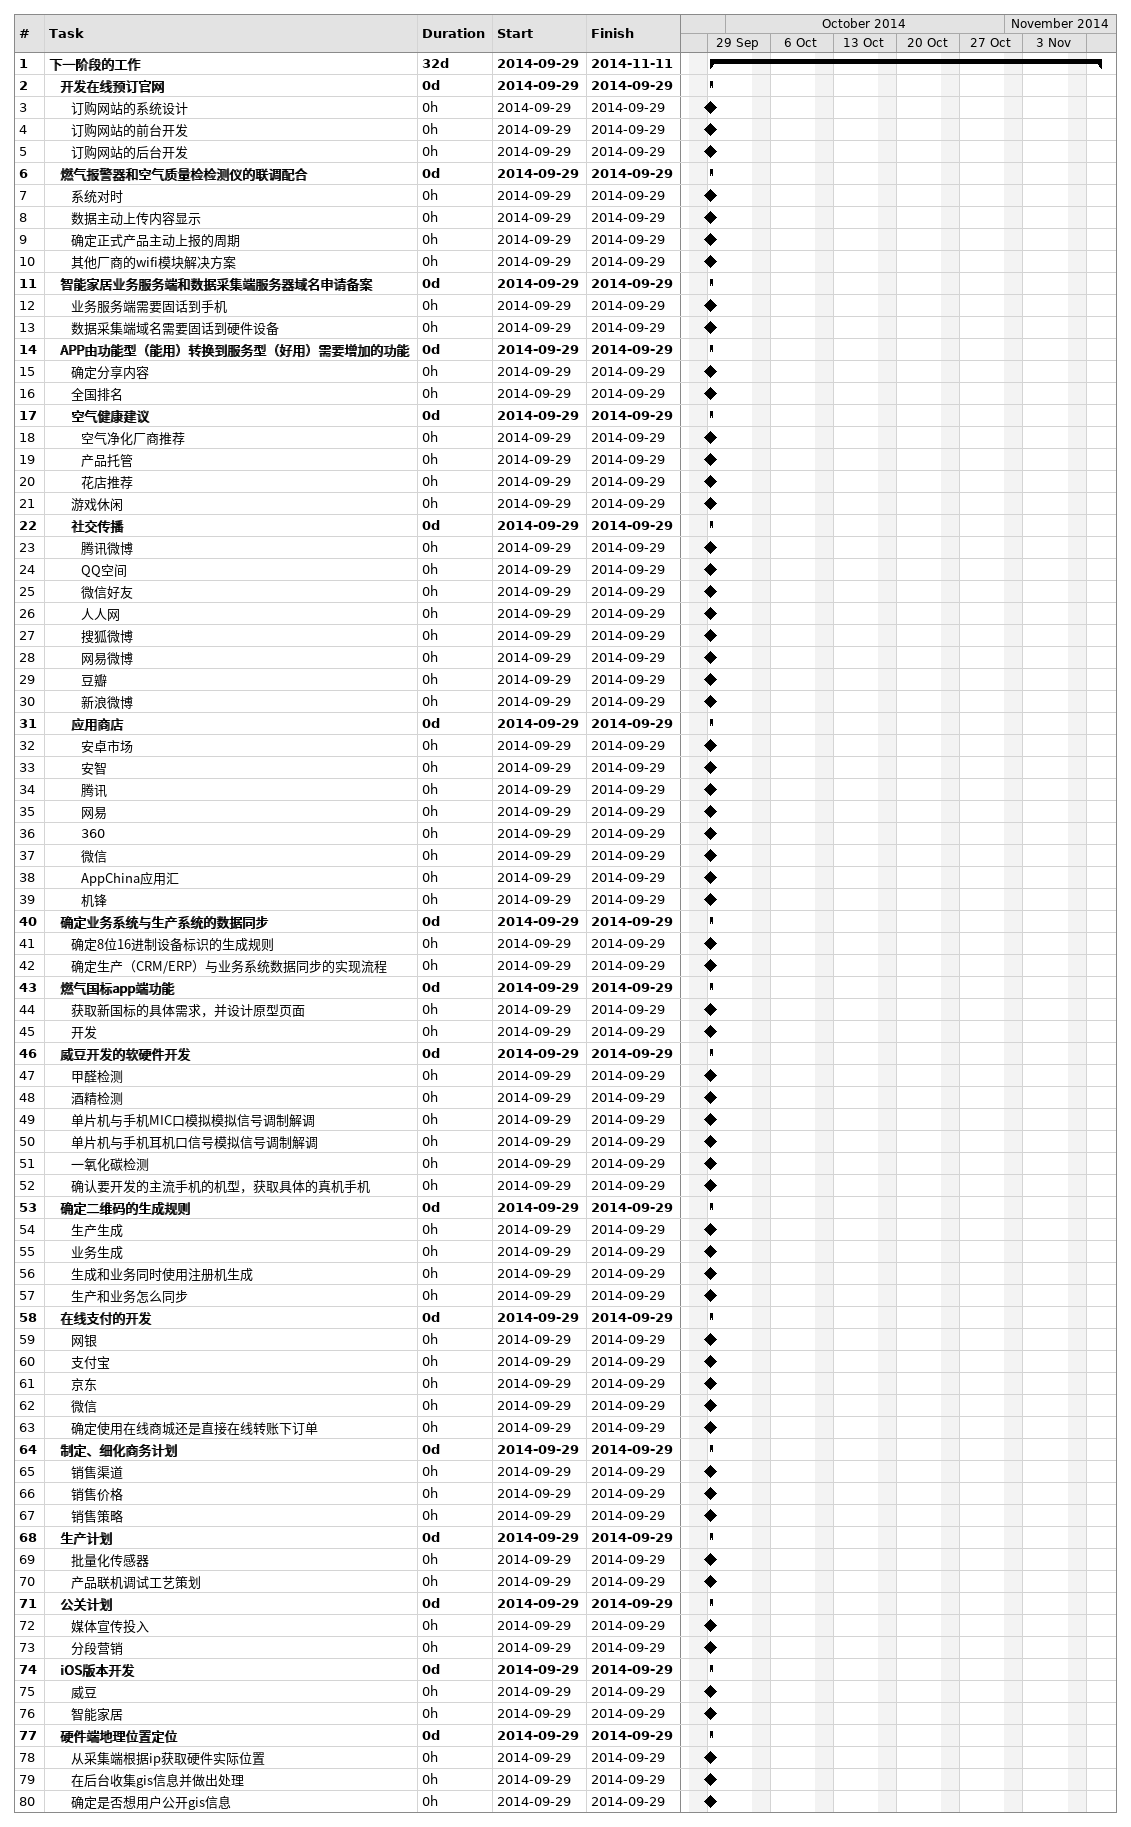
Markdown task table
| ID | Level | Task | Duration | Start | Finish |
|---|---|---|---|---|---|
| 1 | 1 | **下一阶段的工作** | 32d | 2014-09-29 | 2014-11-11 |
| 2 | 2 | **开发在线预订官网** | 0d | 2014-09-29 | 2014-09-29 |
| 3 | 3 | 订购网站的系统设计 | 0h | 2014-09-29 | 2014-09-29 |
| 4 | 3 | 订购网站的前台开发 | 0h | 2014-09-29 | 2014-09-29 |
| 5 | 3 | 订购网站的后台开发 | 0h | 2014-09-29 | 2014-09-29 |
| 6 | 2 | **燃气报警器和空气质量检检测仪的联调配合** | 0d | 2014-09-29 | 2014-09-29 |
| 7 | 3 | 系统对时 | 0h | 2014-09-29 | 2014-09-29 |
| 8 | 3 | 数据主动上传内容显示 | 0h | 2014-09-29 | 2014-09-29 |
| 9 | 3 | 确定正式产品主动上报的周期 | 0h | 2014-09-29 | 2014-09-29 |
| 10 | 3 | 其他厂商的wifi模块解决方案 | 0h | 2014-09-29 | 2014-09-29 |
| 11 | 2 | **智能家居业务服务端和数据采集端服务器域名申请备案** | 0d | 2014-09-29 | 2014-09-29 |
| 12 | 3 | 业务服务端需要固话到手机 | 0h | 2014-09-29 | 2014-09-29 |
| 13 | 3 | 数据采集端域名需要固话到硬件设备 | 0h | 2014-09-29 | 2014-09-29 |
| 14 | 2 | **APP由功能型（能用）转换到服务型（好用）需要增加的功能** | 0d | 2014-09-29 | 2014-09-29 |
| 15 | 3 | 确定分享内容 | 0h | 2014-09-29 | 2014-09-29 |
| 16 | 3 | 全国排名 | 0h | 2014-09-29 | 2014-09-29 |
| 17 | 3 | **空气健康建议** | 0d | 2014-09-29 | 2014-09-29 |
| 18 | 4 | 空气净化厂商推荐 | 0h | 2014-09-29 | 2014-09-29 |
| 19 | 4 | 产品托管 | 0h | 2014-09-29 | 2014-09-29 |
| 20 | 4 | 花店推荐 | 0h | 2014-09-29 | 2014-09-29 |
| 21 | 3 | 游戏休闲 | 0h | 2014-09-29 | 2014-09-29 |
| 22 | 3 | **社交传播** | 0d | 2014-09-29 | 2014-09-29 |
| 23 | 4 | 腾讯微博 | 0h | 2014-09-29 | 2014-09-29 |
| 24 | 4 | QQ空间 | 0h | 2014-09-29 | 2014-09-29 |
| 25 | 4 | 微信好友 | 0h | 2014-09-29 | 2014-09-29 |
| 26 | 4 | 人人网 | 0h | 2014-09-29 | 2014-09-29 |
| 27 | 4 | 搜狐微博 | 0h | 2014-09-29 | 2014-09-29 |
| 28 | 4 | 网易微博 | 0h | 2014-09-29 | 2014-09-29 |
| 29 | 4 | 豆瓣 | 0h | 2014-09-29 | 2014-09-29 |
| 30 | 4 | 新浪微博 | 0h | 2014-09-29 | 2014-09-29 |
| 31 | 3 | **应用商店** | 0d | 2014-09-29 | 2014-09-29 |
| 32 | 4 | 安卓市场 | 0h | 2014-09-29 | 2014-09-29 |
| 33 | 4 | 安智 | 0h | 2014-09-29 | 2014-09-29 |
| 34 | 4 | 腾讯 | 0h | 2014-09-29 | 2014-09-29 |
| 35 | 4 | 网易 | 0h | 2014-09-29 | 2014-09-29 |
| 36 | 4 | 360 | 0h | 2014-09-29 | 2014-09-29 |
| 37 | 4 | 微信 | 0h | 2014-09-29 | 2014-09-29 |
| 38 | 4 | AppChina应用汇 | 0h | 2014-09-29 | 2014-09-29 |
| 39 | 4 | 机锋 | 0h | 2014-09-29 | 2014-09-29 |
| 40 | 2 | **确定业务系统与生产系统的数据同步** | 0d | 2014-09-29 | 2014-09-29 |
| 41 | 3 | 确定8位16进制设备标识的生成规则 | 0h | 2014-09-29 | 2014-09-29 |
| 42 | 3 | 确定生产（CRM/ERP）与业务系统数据同步的实现流程 | 0h | 2014-09-29 | 2014-09-29 |
| 43 | 2 | **燃气国标app端功能** | 0d | 2014-09-29 | 2014-09-29 |
| 44 | 3 | 获取新国标的具体需求，并设计原型页面 | 0h | 2014-09-29 | 2014-09-29 |
| 45 | 3 | 开发 | 0h | 2014-09-29 | 2014-09-29 |
| 46 | 2 | **威豆开发的软硬件开发** | 0d | 2014-09-29 | 2014-09-29 |
| 47 | 3 | 甲醛检测 | 0h | 2014-09-29 | 2014-09-29 |
| 48 | 3 | 酒精检测 | 0h | 2014-09-29 | 2014-09-29 |
| 49 | 3 | 单片机与手机MIC口模拟模拟信号调制解调 | 0h | 2014-09-29 | 2014-09-29 |
| 50 | 3 | 单片机与手机耳机口信号模拟信号调制解调 | 0h | 2014-09-29 | 2014-09-29 |
| 51 | 3 | 一氧化碳检测 | 0h | 2014-09-29 | 2014-09-29 |
| 52 | 3 | 确认要开发的主流手机的机型，获取具体的真机手机 | 0h | 2014-09-29 | 2014-09-29 |
| 53 | 2 | **确定二维码的生成规则** | 0d | 2014-09-29 | 2014-09-29 |
| 54 | 3 | 生产生成 | 0h | 2014-09-29 | 2014-09-29 |
| 55 | 3 | 业务生成 | 0h | 2014-09-29 | 2014-09-29 |
| 56 | 3 | 生成和业务同时使用注册机生成 | 0h | 2014-09-29 | 2014-09-29 |
| 57 | 3 | 生产和业务怎么同步 | 0h | 2014-09-29 | 2014-09-29 |
| 58 | 2 | **在线支付的开发** | 0d | 2014-09-29 | 2014-09-29 |
| 59 | 3 | 网银 | 0h | 2014-09-29 | 2014-09-29 |
| 60 | 3 | 支付宝 | 0h | 2014-09-29 | 2014-09-29 |
| 61 | 3 | 京东 | 0h | 2014-09-29 | 2014-09-29 |
| 62 | 3 | 微信 | 0h | 2014-09-29 | 2014-09-29 |
| 63 | 3 | 确定使用在线商城还是直接在线转账下订单 | 0h | 2014-09-29 | 2014-09-29 |
| 64 | 2 | **制定、细化商务计划** | 0d | 2014-09-29 | 2014-09-29 |
| 65 | 3 | 销售渠道 | 0h | 2014-09-29 | 2014-09-29 |
| 66 | 3 | 销售价格 | 0h | 2014-09-29 | 2014-09-29 |
| 67 | 3 | 销售策略 | 0h | 2014-09-29 | 2014-09-29 |
| 68 | 2 | **生产计划** | 0d | 2014-09-29 | 2014-09-29 |
| 69 | 3 | 批量化传感器 | 0h | 2014-09-29 | 2014-09-29 |
| 70 | 3 | 产品联机调试工艺策划 | 0h | 2014-09-29 | 2014-09-29 |
| 71 | 2 | **公关计划** | 0d | 2014-09-29 | 2014-09-29 |
| 72 | 3 | 媒体宣传投入 | 0h | 2014-09-29 | 2014-09-29 |
| 73 | 3 | 分段营销 | 0h | 2014-09-29 | 2014-09-29 |
| 74 | 2 | **iOS版本开发** | 0d | 2014-09-29 | 2014-09-29 |
| 75 | 3 | 威豆 | 0h | 2014-09-29 | 2014-09-29 |
| 76 | 3 | 智能家居 | 0h | 2014-09-29 | 2014-09-29 |
| 77 | 2 | **硬件端地理位置定位** | 0d | 2014-09-29 | 2014-09-29 |
| 78 | 3 | 从采集端根据ip获取硬件实际位置 | 0h | 2014-09-29 | 2014-09-29 |
| 79 | 3 | 在后台收集gis信息并做出处理 | 0h | 2014-09-29 | 2014-09-29 |
| 80 | 3 | 确定是否想用户公开gis信息 | 0h | 2014-09-29 | 2014-09-29 |
